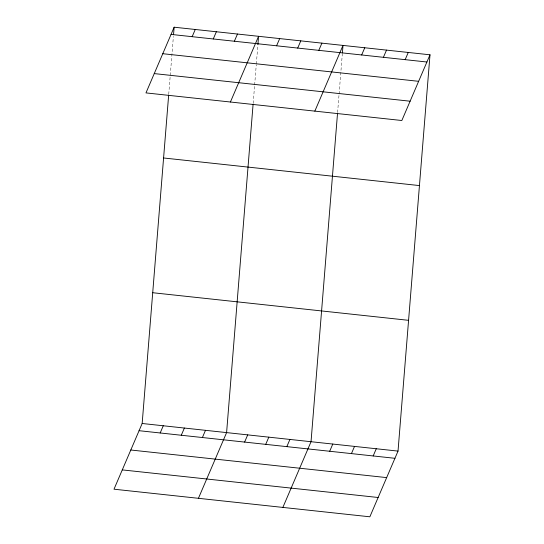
<?xml version="1.0" encoding="UTF-8"?>
<svg xmlns="http://www.w3.org/2000/svg" width="544" height="544" viewBox="0 0 544 544"><rect width="100%" height="100%" fill="white"/><g stroke="black" fill="none" stroke-linecap="round" stroke-linejoin="round"><path stroke-width="0.41" stroke-dasharray="2.72 2.04" d="M168.728 94.268L173.393 36.421M253.164 103.374L254.585 85.768M254.646 84.932L256.272 64.811M256.34 63.974L257.829 45.533M337.593 112.486L339.014 94.88M339.082 94.044L342.332 53.802"/><path stroke-width="0.82" d="M429.998 54.801L401.839 120.51L145.976 92.902L174.141 27.2L429.998 54.801L398.024 451.098L369.859 516.8L114.002 489.199L142.161 423.49L168.66 95.105M173.529 34.748L174.141 27.2M253.096 104.21L226.596 432.602L198.438 498.304M257.897 44.69L258.57 36.312L230.411 102.014M337.525 113.322L311.032 441.714L282.866 507.416M342.4 52.965L343.006 45.417L314.847 111.119M192.161 36.679L195.248 29.478M213.268 38.957L216.356 31.756M234.376 41.235L237.463 34.034M276.59 45.791L279.684 38.583M297.704 48.069L300.791 40.861M318.811 50.347L321.898 43.139M160.181 432.976L163.268 425.768M181.288 435.254L184.375 428.046M361.665 54.971L364.752 47.763M202.395 437.532L205.489 430.324M383.418 57.317L386.505 50.109M405.164 59.663L408.252 52.455M244.616 442.082L247.704 434.88M265.724 444.36L268.811 437.158M286.831 446.638L289.918 439.436M329.691 451.262L332.778 444.06M351.438 453.608L354.525 446.406M373.184 455.954L376.271 448.752M171.054 34.408L426.911 62.009M162.778 53.706L418.635 81.314M154.251 73.596L410.115 101.204M163.588 157.978L419.444 185.579M152.714 292.72L408.571 320.321M142.161 423.49L398.024 451.098M139.074 430.698L394.93 458.3M130.798 450.004L386.662 477.605M122.278 469.894L378.134 497.495"/></g></svg>
